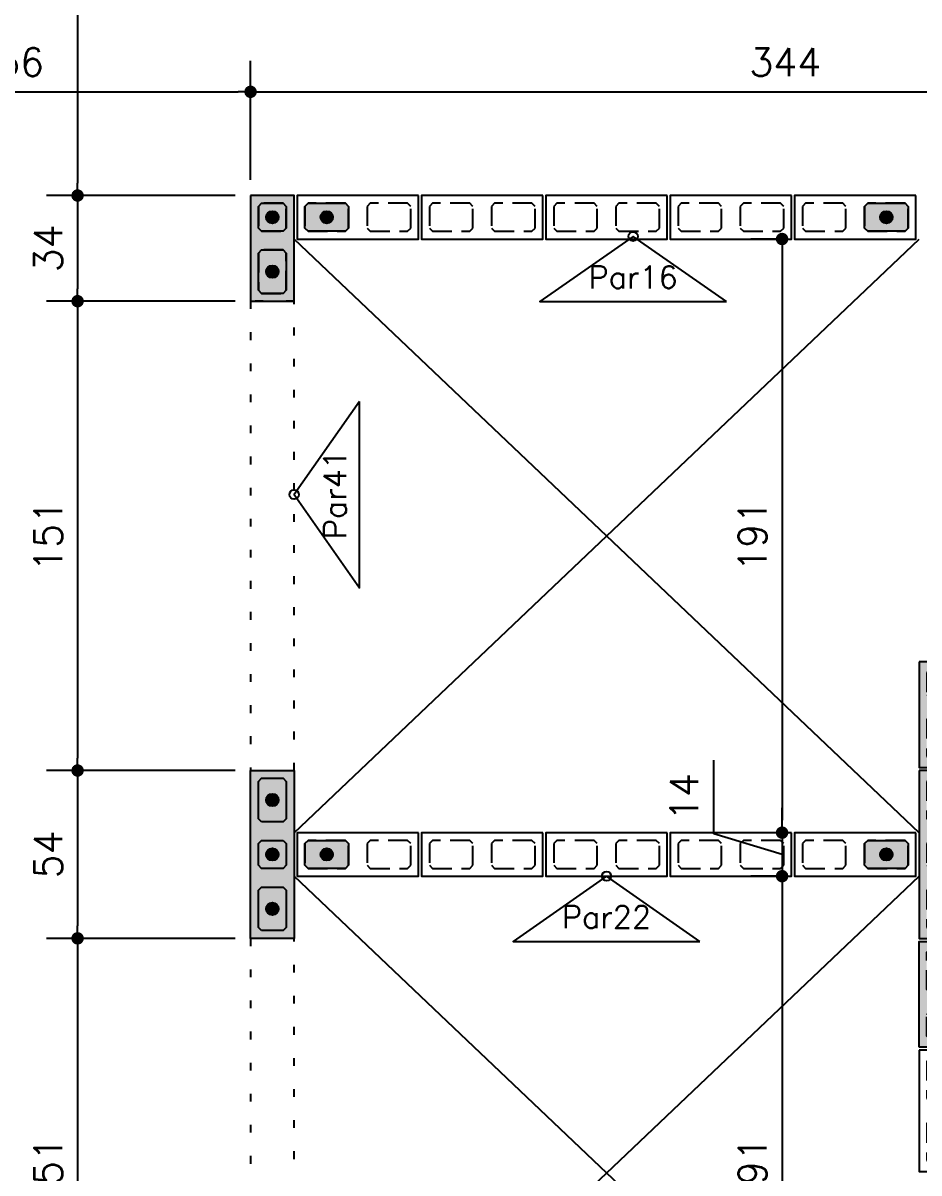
# Model space of a CAD drawing. Extents: x -14651 to 4579, y -10691 to -1290.
# Drawn here: x 2171.3 to 2459.5, y -9979.1 to -9609.1 of the extents above; entities that cross this region are included whole.
import ezdxf
from ezdxf.enums import TextEntityAlignment as Align

# ---------------------------------------------------------------- set-up
doc = ezdxf.new("R2010")
doc.units = 0
doc.header["$LTSCALE"] = 25
doc.linetypes.add('DASHED2', pattern=[0.375, 0.25, -0.125])
doc.linetypes.add('ESTILO_TQS_0002', pattern=[0.4, 0.1, -0.3])
for name, color, linetype in [('213', 252, 'Continuous'), ('241', 2, 'Continuous'), ('247', 50, 'Continuous'), ('248', 100, 'Continuous'), ('249', 20, 'Continuous'), ('Arranque', 14, 'Continuous'), ('COTA', 1, 'Continuous'), ('FERRO', 5, 'Continuous'), ('Linha_fina', 1, 'Continuous'), ('PORTA', 3, 'ESTILO_TQS_0002')]:
    doc.layers.add(name, color=color, linetype=linetype)
doc.styles.add('COTA', font='romans.shx')
doc.dimstyles.new('forma', dxfattribs={"dimscale": 5, "dimtxt": 1.8, "dimasz": 0.8, "dimexe": 2, "dimexo": 1, "dimgap": 1, "dimtad": 1, "dimdec": 1, "dimzin": 9, "dimtxsty": 'COTA', "dimblk1": 'DOT', "dimblk2": 'DOT', "dimsah": 1, "dimcen": 0, "dimdle": 1, "dimclrd": 256, "dimclre": 256, "dimclrt": 2, "dimadec": 0, "dimazin": 0, "dimtfac": 1, "dimtdec": 0, "dimtmove": 0, "dimatfit": 3, "dimfxl": 1, "dimtolj": 1, "dimtzin": 0, "dimarcsym": 0})

# ---------------------------------------------------------------- blocks, each defined once
blk = doc.blocks.new('P5515')
at = {"layer": '249'}
h = blk.add_hatch(color=20, dxfattribs=at)
h.paths.add_polyline_path([(-27, 7), (-27, -7), (27, -7), (27, 7)])
h.paths.add_polyline_path([(-10.5, -3.5), (-11.5, -4.5), (-23.5, -4.5), (-24.5, -3.5), (-24.5, 3.5), (-23.5, 4.5), (-11.5, 4.5), (-10.5, 3.5)], flags=16)
h.paths.add_polyline_path([(-4.5, 3.5), (-3.5, 4.5), (3.5, 4.5), (4.5, 3.5), (4.5, -3.5), (3.5, -4.5), (-3.5, -4.5), (-4.5, -3.5)], flags=16)
h.paths.add_polyline_path([(10.5, 3.5), (11.5, 4.5), (23.5, 4.5), (24.5, 3.5), (24.5, -3.5), (23.5, -4.5), (11.5, -4.5), (10.5, -3.5)], flags=16)
blk.add_lwpolyline([(27, 7), (-27, 7), (-27, -7), (27, -7), (27, 7)])
at = {"color": 1, "linetype": 'DASHED2'}
for points in [[(-10.5, 3.5), (-11.5, 4.5), (-23.5, 4.5), (-24.5, 3.5), (-24.5, -3.5), (-23.5, -4.5), (-11.5, -4.5), (-10.5, -3.5), (-10.5, 3.5)], [(4.5, 3.5), (3.5, 4.5), (-3.5, 4.5), (-4.5, 3.5), (-4.5, -3.5), (-3.5, -4.5), (3.5, -4.5), (4.5, -3.5), (4.5, 3.5)], [(24.5, 3.5), (23.5, 4.5), (11.5, 4.5), (10.5, 3.5), (10.5, -3.5), (11.5, -4.5), (23.5, -4.5), (24.5, -3.5), (24.5, 3.5)]]:
    blk.add_lwpolyline(points, dxfattribs=at)
blk = doc.blocks.new('P3515')
at = {"layer": '248'}
h = blk.add_hatch(color=100, dxfattribs=at)
h.paths.add_polyline_path([(17, 7), (-17, 7), (-17, -7), (17, -7)])
h.paths.add_polyline_path([(-5.5, -3.5), (-6.5, -4.5), (-13.5, -4.5), (-14.5, -3.5), (-14.5, 3.5), (-13.5, 4.5), (-6.5, 4.5), (-5.5, 3.5)], flags=16)
h.paths.add_polyline_path([(0.5, 3.5), (1.5, 4.5), (13.5, 4.5), (14.5, 3.5), (14.5, -3.5), (13.5, -4.5), (1.5, -4.5), (0.5, -3.5)], flags=16)
blk.add_lwpolyline([(-17, -7), (17, -7), (17, 7), (-17, 7), (-17, -7)])
at = {"color": 1, "linetype": 'DASHED2'}
for points in [[(-14.5, -3.5), (-13.5, -4.5), (-6.5, -4.5), (-5.5, -3.5), (-5.5, 3.5), (-6.5, 4.5), (-13.5, 4.5), (-14.5, 3.5), (-14.5, -3.5)], [(0.5, -3.5), (1.5, -4.5), (13.5, -4.5), (14.5, -3.5), (14.5, 3.5), (13.5, 4.5), (1.5, 4.5), (0.5, 3.5), (0.5, -3.5)]]:
    blk.add_lwpolyline(points, dxfattribs=at)
blk = doc.blocks.new('P4015', base_point=(5842102.11612, -8124149.02973))
blk.add_lwpolyline([(5842082.61612, -8124156.02973), (5842121.61612, -8124156.02973), (5842121.61612, -8124142.02973), (5842082.61612, -8124142.02973), (5842082.61612, -8124156.02973)])
at = {"color": 1, "linetype": 'DASHED2'}
for points in [[(5842085.11612, -8124152.52973), (5842086.11612, -8124153.52973), (5842098.11612, -8124153.52973), (5842099.11612, -8124152.52973), (5842099.11612, -8124145.52973), (5842098.11612, -8124144.52973), (5842086.11612, -8124144.52973), (5842085.11612, -8124145.52973), (5842085.11612, -8124152.52973)], [(5842105.11612, -8124152.52973), (5842106.11612, -8124153.52973), (5842118.11612, -8124153.52973), (5842119.11612, -8124152.52973), (5842119.11612, -8124145.52973), (5842118.11612, -8124144.52973), (5842106.11612, -8124144.52973), (5842105.11612, -8124145.52973), (5842105.11612, -8124152.52973)]]:
    blk.add_lwpolyline(points, dxfattribs=at)
blk = doc.blocks.new('GR-1409')
at = {"layer": '213'}
h = blk.add_hatch(color=256, dxfattribs=at)
h.paths.add_polyline_path([(-6, 4.5), (-7, 3.5), (-7, -3.5), (-6, -4.5), (6, -4.5), (7, -3.5), (7, 3.5), (6, 4.5)])
h.paths.add_polyline_path([(-2, 0, 1), (2, 0, 1)], flags=16)
at = {"layer": 'Arranque'}
blk.add_hatch(color=256, dxfattribs=at).paths.add_polyline_path([(-2, 0, 1), (2, 0, 1)])
at = {"layer": '213'}
blk.add_lwpolyline([(-7, 3.5), (-6, 4.5), (6, 4.5), (7, 3.5), (7, -3.5), (6, -4.5), (-6, -4.5), (-7, -3.5), (-7, 3.5)], dxfattribs=at)
at = {"layer": 'FERRO', "linetype": 'Continuous'}
blk.add_circle((0, 0), 2, dxfattribs=at)
blk = doc.blocks.new('GR-0909')
at = {"layer": '213'}
h = blk.add_hatch(color=256, dxfattribs=at)
h.paths.add_polyline_path([(3.5, -4.5), (4.5, -3.5), (4.500001, 3.5), (3.500001, 4.5), (-3.499999, 4.5), (-4.499999, 3.5), (-4.5, -3.5), (-3.5, -4.5)])
h.paths.add_polyline_path([(-2, 0, -1), (2, 0, -1)], flags=16)
at = {"layer": 'Arranque'}
blk.add_hatch(color=256, dxfattribs=at).paths.add_polyline_path([(2, 0, 1), (-2, 0, 1)])
at = {"layer": '213'}
blk.add_lwpolyline([(3.500001, 4.5), (4.500001, 3.5), (4.5, -3.5), (3.5, -4.5), (-3.5, -4.5), (-4.5, -3.5), (-4.499999, 3.5), (-3.499999, 4.5), (3.500001, 4.5)], dxfattribs=at)
at = {"layer": 'FERRO', "linetype": 'Continuous'}
blk.add_circle((0, 0), 2, dxfattribs=at)
blk = doc.blocks.new('_IDNPAR_2')
at = {"color": 3}
blk.add_lwpolyline([(1, -0.7), (0, 0), (-1, -0.7)], close=True, dxfattribs=at)
blk.add_circle((0, 0), 0.05, dxfattribs=at)
at = {"layer": '247', "color": 2, "style": 'COTA', "flags": 8}
blk.add_attdef('ID', text='', height=0.24, dxfattribs=at).set_placement((0, -0.438), align=Align.MIDDLE_CENTER)
blk = doc.blocks.new('_Dot')
at = {"color": 0, "linetype": 'ByBlock', "lineweight": -2}
blk.add_line((-0.5, 0), (-1, 0), dxfattribs=at)
at = {"color": 0, "linetype": 'ByBlock', "const_width": 0.5}
blk.add_lwpolyline([(-0.25, 0, 1), (0.25, 0, 1)], format="xyb", close=True, dxfattribs=at)
blk = doc.blocks.new('*D190')
at = {"layer": 'COTA', "lineweight": -2, "transparency": 16777216}
for p, q in [((2198.97, -9513.6), (2178.88, -9513.6)), ((2188.88, -9517.6), (2188.88, -9660.6)), ((2239.52, -9664.6), (2178.88, -9664.6))]:
    blk.add_line(p, q, dxfattribs=at)
at = {"layer": 'Defpoints', "color": 0, "transparency": 16777216}
for p in [(2203.97, -9513.6), (2188.88, -9664.6), (2244.52, -9664.6)]:
    blk.add_point(p, dxfattribs=at)
at = {"layer": 'COTA', "lineweight": -2, "transparency": 16777216, "xscale": 4, "yscale": 4, "zscale": 4}
for p, rotation in [((2188.88, -9513.6), 90), ((2188.88, -9664.6), 270)]:
    blk.add_blockref('_Dot', p, dxfattribs=dict(at, rotation=rotation))
at = {"layer": 'COTA', "color": 2, "transparency": 16777216, "insert": (2179.38, -9589.1), "char_height": 9, "attachment_point": 5, "rotation": 90, "style": 'COTA'}
blk.add_mtext('\\A1;151 ', dxfattribs=at)
blk = doc.blocks.new('*D191')
at = {"layer": 'COTA', "lineweight": -2, "transparency": 16777216}
for p, q in [((2239.52, -9664.6), (2178.88, -9664.6)), ((2188.88, -9668.6), (2188.88, -9694.6)), ((2239.52, -9698.6), (2178.88, -9698.6))]:
    blk.add_line(p, q, dxfattribs=at)
at = {"layer": 'Defpoints', "color": 0, "transparency": 16777216}
for p in [(2244.52, -9664.6), (2188.88, -9698.6), (2244.52, -9698.6)]:
    blk.add_point(p, dxfattribs=at)
at = {"layer": 'COTA', "lineweight": -2, "transparency": 16777216, "xscale": 4, "yscale": 4, "zscale": 4}
for p, rotation in [((2188.88, -9664.6), 90), ((2188.88, -9698.6), 270)]:
    blk.add_blockref('_Dot', p, dxfattribs=dict(at, rotation=rotation))
at = {"layer": 'COTA', "color": 2, "transparency": 16777216, "insert": (2179.38, -9681.6), "char_height": 9, "attachment_point": 5, "rotation": 90, "style": 'COTA'}
blk.add_mtext('\\A1;34 ', dxfattribs=at)
blk = doc.blocks.new('*D192')
at = {"layer": 'COTA', "lineweight": -2, "transparency": 16777216}
for p, q in [((2239.52, -9698.6), (2178.88, -9698.6)), ((2188.88, -9702.6), (2188.88, -9845.6)), ((2239.52, -9849.6), (2178.88, -9849.6))]:
    blk.add_line(p, q, dxfattribs=at)
at = {"layer": 'Defpoints', "color": 0, "transparency": 16777216}
for p in [(2244.52, -9698.6), (2188.88, -9849.6), (2244.52, -9849.6)]:
    blk.add_point(p, dxfattribs=at)
at = {"layer": 'COTA', "lineweight": -2, "transparency": 16777216, "xscale": 4, "yscale": 4, "zscale": 4}
for p, rotation in [((2188.88, -9698.6), 90), ((2188.88, -9849.6), 270)]:
    blk.add_blockref('_Dot', p, dxfattribs=dict(at, rotation=rotation))
at = {"layer": 'COTA', "color": 2, "transparency": 16777216, "insert": (2179.38, -9774.1), "char_height": 9, "attachment_point": 5, "rotation": 90, "style": 'COTA'}
blk.add_mtext('\\A1;151 ', dxfattribs=at)
blk = doc.blocks.new('*D193')
at = {"layer": 'COTA', "lineweight": -2, "transparency": 16777216}
for p, q in [((2239.52, -9849.6), (2178.88, -9849.6)), ((2188.88, -9853.6), (2188.88, -9899.6)), ((2239.52, -9903.6), (2178.88, -9903.6))]:
    blk.add_line(p, q, dxfattribs=at)
at = {"layer": 'Defpoints', "color": 0, "transparency": 16777216}
for p in [(2244.52, -9849.6), (2188.88, -9903.6), (2244.52, -9903.6)]:
    blk.add_point(p, dxfattribs=at)
at = {"layer": 'COTA', "lineweight": -2, "transparency": 16777216, "xscale": 4, "yscale": 4, "zscale": 4}
for p, rotation in [((2188.88, -9849.6), 90), ((2188.88, -9903.6), 270)]:
    blk.add_blockref('_Dot', p, dxfattribs=dict(at, rotation=rotation))
at = {"layer": 'COTA', "color": 2, "transparency": 16777216, "insert": (2179.38, -9876.6), "char_height": 9, "attachment_point": 5, "rotation": 90, "style": 'COTA'}
blk.add_mtext('\\A1;54 ', dxfattribs=at)
blk = doc.blocks.new('*D194')
at = {"layer": 'COTA', "lineweight": -2, "transparency": 16777216}
for p, q in [((2239.52, -9903.6), (2178.88, -9903.6)), ((2188.88, -9907.6), (2188.88, -10050.6)), ((2239.52, -10054.6), (2178.88, -10054.6))]:
    blk.add_line(p, q, dxfattribs=at)
at = {"layer": 'Defpoints', "color": 0, "transparency": 16777216}
for p in [(2244.52, -9903.6), (2188.88, -10054.6), (2244.52, -10054.6)]:
    blk.add_point(p, dxfattribs=at)
at = {"layer": 'COTA', "lineweight": -2, "transparency": 16777216, "xscale": 4, "yscale": 4, "zscale": 4}
for p, rotation in [((2188.88, -9903.6), 90), ((2188.88, -10054.6), 270)]:
    blk.add_blockref('_Dot', p, dxfattribs=dict(at, rotation=rotation))
at = {"layer": 'COTA', "color": 2, "transparency": 16777216, "insert": (2179.38, -9979.1), "char_height": 9, "attachment_point": 5, "rotation": 90, "style": 'COTA'}
blk.add_mtext('\\A1;151 ', dxfattribs=at)
blk = doc.blocks.new('*D240')
at = {"layer": 'COTA', "lineweight": -2, "transparency": 16777216}
for p, q in [((2088.52, -9659.6), (2088.52, -9621.24)), ((2244.52, -9659.6), (2244.52, -9621.24)), ((2092.52, -9631.24), (2240.52, -9631.24))]:
    blk.add_line(p, q, dxfattribs=at)
at = {"layer": 'Defpoints', "color": 0, "transparency": 16777216}
for p in [(2244.52, -9631.24), (2088.52, -9664.6), (2244.52, -9664.6)]:
    blk.add_point(p, dxfattribs=at)
at = {"layer": 'COTA', "lineweight": -2, "transparency": 16777216, "xscale": 4, "yscale": 4, "zscale": 4, "rotation": 180}
blk.add_blockref('_Dot', (2088.52, -9631.24), dxfattribs=at)
at = {"layer": 'COTA', "lineweight": -2, "transparency": 16777216, "xscale": 4, "yscale": 4, "zscale": 4}
blk.add_blockref('_Dot', (2244.52, -9631.24), dxfattribs=at)
at = {"layer": 'COTA', "color": 2, "transparency": 16777216, "insert": (2166.52, -9621.74), "char_height": 9, "attachment_point": 5, "style": 'COTA'}
blk.add_mtext('\\A1;156 ', dxfattribs=at)
blk = doc.blocks.new('*D241')
at = {"layer": 'COTA', "lineweight": -2, "transparency": 16777216}
for p, q in [((2244.52, -9659.6), (2244.52, -9621.24)), ((2588.52, -9659.6), (2588.52, -9621.24)), ((2248.52, -9631.24), (2584.52, -9631.24))]:
    blk.add_line(p, q, dxfattribs=at)
at = {"layer": 'Defpoints', "color": 0, "transparency": 16777216}
for p in [(2588.52, -9631.24), (2244.52, -9664.6), (2588.52, -9664.6)]:
    blk.add_point(p, dxfattribs=at)
at = {"layer": 'COTA', "lineweight": -2, "transparency": 16777216, "xscale": 4, "yscale": 4, "zscale": 4, "rotation": 180}
blk.add_blockref('_Dot', (2244.52, -9631.24), dxfattribs=at)
at = {"layer": 'COTA', "lineweight": -2, "transparency": 16777216, "xscale": 4, "yscale": 4, "zscale": 4}
blk.add_blockref('_Dot', (2588.52, -9631.24), dxfattribs=at)
at = {"layer": 'COTA', "color": 2, "transparency": 16777216, "insert": (2416.52, -9621.74), "char_height": 9, "attachment_point": 5, "style": 'COTA'}
blk.add_mtext('\\A1;344 ', dxfattribs=at)
blk = doc.blocks.new('*D265')
at = {"layer": 'COTA', "lineweight": -2, "transparency": 16777216}
for p, q in [((2414.52, -9678.6), (2405.48, -9678.6)), ((2415.48, -9682.6), (2415.48, -9865.6)), ((2414.52, -9869.6), (2405.48, -9869.6))]:
    blk.add_line(p, q, dxfattribs=at)
at = {"layer": 'Defpoints', "color": 0, "transparency": 16777216}
for p in [(2419.52, -9678.6), (2415.48, -9869.6), (2419.52, -9869.6)]:
    blk.add_point(p, dxfattribs=at)
at = {"layer": 'COTA', "lineweight": -2, "transparency": 16777216, "xscale": 4, "yscale": 4, "zscale": 4}
for p, rotation in [((2415.48, -9678.6), 90), ((2415.48, -9869.6), 270)]:
    blk.add_blockref('_Dot', p, dxfattribs=dict(at, rotation=rotation))
at = {"layer": 'COTA', "color": 2, "transparency": 16777216, "insert": (2405.98, -9774.1), "char_height": 9, "attachment_point": 5, "rotation": 90, "style": 'COTA'}
blk.add_mtext('\\A1;191 ', dxfattribs=at)
blk = doc.blocks.new('*D266')
at = {"layer": 'COTA', "lineweight": -2, "transparency": 16777216}
for p, q in [((2393.48, -9870), (2393.48, -9846.28)), ((2415.48, -9865.6), (2415.48, -9861.6)), ((2415.48, -9876.6), (2393.48, -9870)), ((2414.52, -9869.6), (2405.48, -9869.6)), ((2415.48, -9869.6), (2415.48, -9883.6)), ((2415.48, -9869.6), (2415.48, -9883.6)), ((2414.52, -9883.6), (2405.48, -9883.6)), ((2415.48, -9887.6), (2415.48, -9891.6))]:
    blk.add_line(p, q, dxfattribs=at)
at = {"layer": 'Defpoints', "color": 0, "transparency": 16777216}
for p in [(2419.52, -9869.6), (2415.48, -9883.6), (2419.52, -9883.6)]:
    blk.add_point(p, dxfattribs=at)
at = {"layer": 'COTA', "lineweight": -2, "transparency": 16777216, "xscale": 4, "yscale": 4, "zscale": 4}
for p, rotation in [((2415.48, -9869.6), 270), ((2415.48, -9883.6), 90)]:
    blk.add_blockref('_Dot', p, dxfattribs=dict(at, rotation=rotation))
at = {"layer": 'COTA', "color": 2, "transparency": 16777216, "insert": (2383.98, -9858.14), "char_height": 9, "attachment_point": 5, "rotation": 90, "style": 'COTA'}
blk.add_mtext('\\A1;14 ', dxfattribs=at)
blk = doc.blocks.new('*D267')
at = {"layer": 'COTA', "lineweight": -2, "transparency": 16777216}
for p, q in [((2414.52, -9883.6), (2405.48, -9883.6)), ((2415.48, -9887.6), (2415.48, -10070.6)), ((2413.52, -10074.6), (2405.48, -10074.6))]:
    blk.add_line(p, q, dxfattribs=at)
at = {"layer": 'Defpoints', "color": 0, "transparency": 16777216}
for p in [(2419.52, -9883.6), (2415.48, -10074.6), (2418.52, -10074.6)]:
    blk.add_point(p, dxfattribs=at)
at = {"layer": 'COTA', "lineweight": -2, "transparency": 16777216, "xscale": 4, "yscale": 4, "zscale": 4}
for p, rotation in [((2415.48, -9883.6), 90), ((2415.48, -10074.6), 270)]:
    blk.add_blockref('_Dot', p, dxfattribs=dict(at, rotation=rotation))
at = {"layer": 'COTA', "color": 2, "transparency": 16777216, "insert": (2405.98, -9979.1), "char_height": 9, "attachment_point": 5, "rotation": 90, "style": 'COTA'}
blk.add_mtext('\\A1;191 ', dxfattribs=at)

msp = doc.modelspace()

# ---------------------------------------------------------------- linework, layer by layer
at = {"layer": 'Linha_fina'}
for points in [[(2258.52, -9869.6), (2459.52, -9678.6)], [(2459.52, -9869.6), (2258.52, -9678.6)], [(2258.52, -10074.6), (2459.52, -9883.6)], [(2459.52, -10074.6), (2258.52, -9883.6)]]:
    msp.add_lwpolyline(points, dxfattribs=at)
at = {"layer": 'PORTA'}
for points in [[(2244.52, -9849.6), (2258.52, -9849.6), (2258.52, -9698.6), (2244.52, -9698.6)], [(2244.52, -10054.6), (2258.52, -10054.6), (2258.52, -9903.6), (2244.52, -9903.6)]]:
    msp.add_lwpolyline(points, close=True, dxfattribs=at)

# ---------------------------------------------------------------- block references
for name, p in [('GR-0909', (2251.52, -9671.6)), ('GR-1409', (2269.02, -9671.6)), ('GR-1409', (2449.02, -9671.6)), ('GR-0909', (2251.52, -9876.6)), ('GR-1409', (2269.02, -9876.6)), ('GR-1409', (2449.02, -9876.6))]:
    msp.add_blockref(name, p)
at = {"rotation": 90}
for p in [(2251.52, -9689.1), (2251.52, -9859.1), (2251.52, -9894.1)]:
    msp.add_blockref('GR-1409', p, dxfattribs=at)
at = {"layer": '241'}
for name, p, rotation in [('P3515', (2251.52, -9681.6), 270), ('P4015', (2279.02, -9671.6), 180), ('P4015', (2319.02, -9671.6), 180), ('P4015', (2359.02, -9671.6), 180), ('P4015', (2399.02, -9671.6), 180), ('P4015', (2439.02, -9671.6), 180), ('P3515', (2466.52, -9831.6), 270), ('P5515', (2466.52, -9876.6), 90.00000000000001), ('P4015', (2279.02, -9876.6), 180), ('P4015', (2319.02, -9876.6), 180), ('P4015', (2359.02, -9876.6), 180), ('P4015', (2399.02, -9876.6), 180), ('P4015', (2439.02, -9876.6), 180), ('P4015', (2466.52, -9959.1), 270)]:
    msp.add_blockref(name, p, dxfattribs=dict(at, rotation=rotation))
at = {"layer": '241', "xscale": -1, "rotation": 270}
for name, p in [('P5515', (2251.52, -9876.6)), ('P3515', (2466.52, -9921.6))]:
    msp.add_blockref(name, p, dxfattribs=at)
at = {"layer": '247', "linetype": 'Continuous', "xscale": 30, "yscale": 30, "zscale": 30}
for p, values in [((2367.57, -9677.74), {'ID': 'Par16'}), ((2359.02, -9883.6), {'ID': 'Par22'})]:
    msp.add_blockref('_IDNPAR_2', p, dxfattribs=at).add_auto_attribs(values)
at = {"layer": '247', "linetype": 'Continuous', "xscale": 30, "yscale": 30, "zscale": 30, "rotation": 90}
msp.add_blockref('_IDNPAR_2', (2258.52, -9760.83), dxfattribs=at).add_auto_attribs({'ID': 'Par41'})

# ---------------------------------------------------------------- dimensions: what is measured, and where the dimension line sits
at = {"layer": 'COTA'}
for base, p1, p2, override, picture, middle in [((2188.88, -9664.6), (2203.97, -9513.6), (2244.52, -9664.6), {"dimpost": ' '}, '*D190', (2179.38, -9589.1)), ((2188.88, -9698.6), (2244.52, -9664.6), (2244.52, -9698.6), {"dimpost": ' ', "dimtmove": 1}, '*D191', (2179.38, -9681.6)), ((2415.48, -9869.6), (2419.52, -9678.6), (2419.52, -9869.6), {"dimpost": ' '}, '*D265', (2405.98, -9774.1)), ((2188.88, -9849.6), (2244.52, -9698.6), (2244.52, -9849.6), {"dimpost": ' ', "dimtmove": 1}, '*D192', (2179.38, -9774.1)), ((2188.88, -9903.6), (2244.52, -9849.6), (2244.52, -9903.6), {"dimpost": ' ', "dimtmove": 1}, '*D193', (2179.38, -9876.6)), ((2415.48, -9883.6), (2419.52, -9869.6), (2419.52, -9883.6), {"dimpost": ' ', "dimtmove": 1}, '*D266', (2383.98, -9865)), ((2415.48, -10074.6), (2419.52, -9883.6), (2418.52, -10074.6), {"dimpost": ' ', "dimtmove": 1}, '*D267', (2405.98, -9979.1)), ((2188.88, -10054.6), (2244.52, -9903.6), (2244.52, -10054.6), {"dimpost": ' ', "dimtmove": 1}, '*D194', (2179.38, -9979.1))]:
    dim = msp.add_linear_dim(base=base, p1=p1, p2=p2, angle=90, dimstyle='forma', override=override, dxfattribs=at)
    dim.commit()
    dim.dimension.update_dxf_attribs({"geometry": picture, "text_midpoint": middle})
for base, p1, p2, picture, middle in [((2244.52, -9631.24), (2088.52, -9664.6), (2244.52, -9664.6), '*D240', (2166.52, -9621.74)), ((2588.52, -9631.24), (2244.52, -9664.6), (2588.52, -9664.6), '*D241', (2416.52, -9621.74))]:
    dim = msp.add_linear_dim(base=base, p1=p1, p2=p2, dimstyle='forma', override={"dimpost": ' ', "dimtmove": 1}, dxfattribs=at)
    dim.commit()
    dim.dimension.update_dxf_attribs({"geometry": picture, "text_midpoint": middle})

doc.saveas('drawing.dxf')
